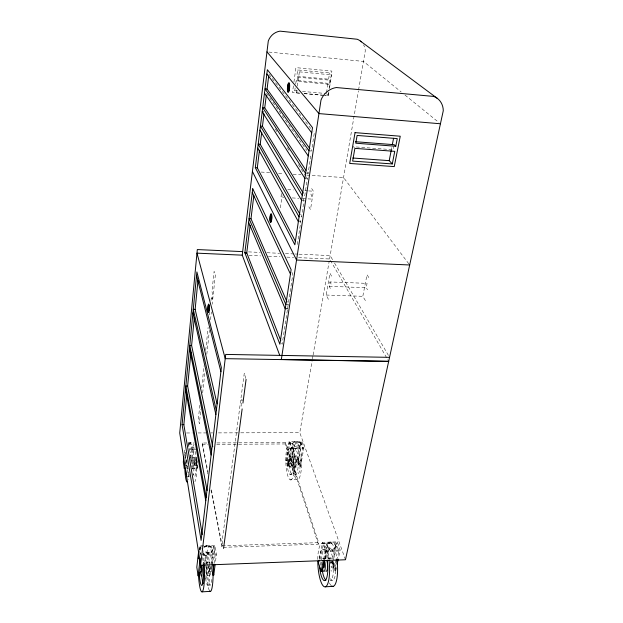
<?xml version="1.0" encoding="UTF-8"?>
<svg xmlns="http://www.w3.org/2000/svg" width="623" height="623" viewBox="0 0 623 623"><rect width="100%" height="100%" fill="white"/><g stroke="black" fill="none" stroke-linecap="round" stroke-linejoin="round"><path stroke-width="0.47" stroke-dasharray="3.12 2.34" d="M184.244 452.851L184.525 450.063M185 455.608L185.374 451.885M185.35 458.154L185.724 454.408M185.818 463.761L186.293 459.081M199.827 405.254L198.387 418.711L199.344 423.663L200.902 409.218M201.673 387.95L204.033 365.841M205.668 350.461L208.137 327.387M209.468 314.895L209.772 312.006M211.01 300.473L211.415 296.626L212.108 299.149L212.645 294.126L211.952 291.626L214.117 271.301L215.317 275.35L212.209 304.242M202.67 392.848L204.842 372.624M206.813 354.323L209.406 330.245M210.551 319.654L211.376 311.944M197.919 466.269L197.717 468.122L196.689 468.13L195.583 461.838L196.206 456.028M197.717 468.122L196.595 461.822L197.016 457.975M196.689 468.13L197.499 460.732M207.88 473.986L202.21 444.44L202.366 443.015L207.202 442.992M199.952 550.498L200.38 546.799L201.587 546.76M200.536 555.366L199.29 545.873L214.951 545.366L216.5 553.847L215.262 563.472M212.692 550.568L212.809 549.634M211.213 565.497L213.627 546.363L204.367 546.667M212.396 565.45L214.951 545.366M214.055 563.511L215.161 554.852L213.627 546.363M216.882 442.937L285.591 442.556L318.641 542.649L318.345 544.167L221.975 547.36L222.185 545.803L210.987 487.747M293.41 85.888L292.483 92.617L300.169 93.294M293.939 82.049L295.917 67.634L331.888 71.077L329.069 89.12M299.351 93.053L296.455 92.796L294.765 90.732L295.154 87.913M295.676 84.152L296.198 80.39L327.978 83.318L328.952 84.307L329.598 80.172L328.617 79.191L296.774 76.224L297.646 69.932L329.583 72.969L331.561 74.885L329.497 88.084M281.448 193.543L280.934 197.242L283.761 197.413M328.952 84.307L297.046 81.379L297.63 77.197L296.774 76.224M280.397 207.825L282.079 195.793M296.455 92.796L296.852 89.938M297.389 86.13L299.375 71.847L297.646 69.932M299.842 220.067L300.792 221.757L297.264 244.925L295.66 244.847M303.035 198.721L304.04 200.388L301.501 217.053L300.543 215.363M306.314 176.885L307.365 178.505L304.772 195.567L303.759 193.917M306.446 173.459L308.112 173.568L310.768 156.085L309.094 155.968M326.538 92.625L327.978 83.318M328.617 79.191L329.583 72.969M328.477 92.92L328.033 95.763L325.151 95.514M311.656 188.535L313.377 191.214L310.511 209.554L308.821 206.766M323.493 95.194L328.321 95.623L328.913 91.854M318.345 544.167L285.365 443.95L285.591 442.556M285.949 460.467L289.088 441.489L301.789 441.427L303.931 447.423L300.621 466.284L299.647 466.3L297.568 460.187L300.668 442.283L289.929 442.346L286.915 460.459L288.893 466.588L287.912 466.604L285.949 460.467L286.915 460.459M287.912 466.604L291.112 447.509L289.088 441.489M292.483 443.849L292.623 443.023M288.893 466.588L291.961 448.365L289.929 442.346M345.469 559.765L299.78 432.658L312.287 359.751M312.458 358.793L312.948 355.92M313.112 354.962L329.24 260.951M329.567 259.036L358.412 90.927M358.575 89.977L365.273 50.915A14.625 13.262 -62.4 0 0 363.559 44.801M328.446 299.39L326.164 295.037L329.941 273.24L332.293 277.43M300.496 445.048L300.2 442.976A4.057 2.328 10.1 0 0 293.682 441.684A4.057 2.328 10.1 0 0 295.076 445.616A4.057 2.328 10.1 0 0 300.636 444.215L300.2 442.976M300.621 466.284L298.534 460.179L301.789 441.427M330.354 288.48L329.193 286.331L329.956 281.946L367.064 283.364L366.215 287.701L367.539 289.827M299.647 466.3L302.801 448.287L300.668 442.283M186.916 461.145L187.064 465.693L187.282 465.108M365.421 300.621L362.812 296.307L367.009 274.735L369.688 278.902M391.384 149.481L391.742 147.62M394.016 145.533L393.191 149.754L353.49 146.755L354.409 147.822M319.217 559.252L322.589 542.345L337.253 541.862L340.166 550.023L338.382 558.426M320.339 559.213L323.539 543.24L335.937 542.835L338.834 551.005L337.245 558.465M323.625 559.041L325.346 550.537L322.589 542.345M326.67 545.468L326.857 544.564M324.762 559.002L326.296 551.441L323.539 543.24M336.397 567.755L335.797 570.559L334.676 570.606L331.864 562.32L335.937 542.835M336.023 546.869L336.21 545.966M335.797 570.559L332.978 562.281L337.253 541.862M334.676 570.606L336.459 562.203M194.251 460.833L194.244 465.404L196.377 465.319L196.611 463.224L196.3 460.786L194.251 460.833L194.244 465.404M196.3 460.786L196.292 465.358M207.887 585.168L210.294 585.036M332.698 580.239L330.447 580.371A15.723 4.244 86.3 0 0 333.204 561.619M207.521 575.714L209.92 575.582M209.756 571.509L212.147 571.384M331.6 567.179L333.835 567.055M328.594 558.091L330.829 557.974M323.018 558.488L325.253 558.379M331.156 561.884L333.383 561.767M207 562.102L209.383 561.985M206.641 552.803L209.017 552.694M327.846 549.104L330.073 548.995M322.286 549.478L324.513 549.369M200.466 546.939L203.238 546.807M204.157 546.76L208.775 546.55M321.795 543.427L329.575 543.061M212.272 566.408L211.088 566.455L211.828 570.73A2.749 0.413 88.4 0 1 211.828 566.066M331.864 562.32L332.978 562.281M333.266 566.439L334.38 566.393M201.587 554.361L216.5 553.847M325.346 550.537L340.166 550.023M203.674 555.257L216.376 554.813M325.159 551.48L339.963 550.958M222.185 545.803L318.641 542.649M290.279 479.85A18.277 4.392 88.5 0 0 294.017 453.91A18.277 4.392 88.5 0 0 286.362 451.177A18.277 4.392 88.5 0 0 290.279 479.85L297.085 479.655A18.246 4.517 88.5 0 0 300.917 453.754A18.246 4.517 88.5 0 0 293.051 451.036A18.246 4.517 88.5 0 0 297.085 479.655M187.725 476.735L189.096 476.696A13.465 1.776 89.6 0 1 187.422 465.802M290.232 474.679A13.106 3.146 88.5 0 0 292.888 456.005A13.106 3.146 88.5 0 0 287.405 454.175A13.106 3.146 88.5 0 0 290.232 474.679L292.179 474.625A13.099 3.177 88.5 0 0 294.85 455.958A13.099 3.177 88.5 0 0 289.329 454.128A13.099 3.177 88.5 0 0 292.179 474.625M295.1 474.633A13.176 3.232 88.5 0 0 297.817 455.857A13.176 3.232 88.5 0 0 292.187 454.019A13.176 3.232 88.5 0 0 295.1 474.633L297.039 474.578A13.169 3.263 88.5 0 0 299.78 455.81A13.169 3.263 88.5 0 0 294.103 453.972A13.169 3.263 88.5 0 0 297.039 474.578M185 465.739L187.064 465.693M296.945 463.652A2.227 0.553 88.5 0 0 297.397 460.444A2.227 0.553 88.5 0 0 296.439 460.179A2.227 0.553 88.5 0 0 296.945 463.652L298.884 463.598A2.227 0.553 88.4 0 0 299.344 460.397A2.227 0.553 88.4 0 0 298.37 460.132A2.227 0.553 88.4 0 0 298.884 463.598M288.2 463.971A2.336 0.553 88.6 0 0 288.659 460.615A2.336 0.553 88.6 0 0 287.694 460.335A2.336 0.553 88.6 0 0 288.2 463.971L290.147 463.917A2.336 0.561 88.5 0 0 290.614 460.568A2.336 0.561 88.5 0 0 289.633 460.288A2.336 0.561 88.5 0 0 290.147 463.917M187.056 468.885L188.426 468.854M192.188 468.854L194.244 468.8A5.693 0.779 89.5 0 0 194.937 460.654A5.693 0.779 89.5 0 0 193.582 459.922A5.693 0.779 89.5 0 0 194.244 468.8M290.178 467.032A5.451 1.308 88.5 0 0 291.26 459.221A5.451 1.308 88.5 0 0 288.979 458.536A5.451 1.308 88.5 0 0 290.178 467.032L292.117 466.977A5.451 1.324 88.5 0 0 293.215 459.174A5.451 1.324 88.5 0 0 290.918 458.489A5.451 1.324 88.5 0 0 292.117 466.977M295.037 467.001A5.537 1.363 88.5 0 0 296.159 459.065A5.537 1.363 88.5 0 0 293.791 458.364A5.537 1.363 88.5 0 0 295.037 467.001L296.976 466.954A5.537 1.371 88.5 0 0 298.106 459.019A5.537 1.371 88.5 0 0 295.723 458.326A5.537 1.371 88.5 0 0 296.976 466.954M294.944 455.95L296.875 455.904M290.084 456.153L292.031 456.114M185.015 460.95L187.071 460.903M288.169 459.307L290.116 459.26M296.906 459.198L298.845 459.159M191.463 461.332A5.693 0.771 89.5 0 1 192.281 457.547L194.251 457.446M289.983 443.389L296.766 443.265M192.219 449.674L194.267 449.635M290.03 448.537L291.969 448.498M294.874 448.35L296.813 448.303M188.894 444.549L194.267 444.448A18.752 2.57 89.5 0 0 191.798 466.658M298.604 463.224L299.57 463.216M196.136 464.968L197.156 464.96M297.568 460.187L298.534 460.179M195.583 461.838L196.595 461.822M291.112 447.509L303.931 447.423M189.197 448.825L194.999 448.778M290.972 448.373L303.783 448.28M189.158 449.705L195.84 449.658M188.146 442.626L193.893 442.595M188.185 443.506L193.815 443.475M202.21 444.44L208.012 444.409M216.711 444.355L285.365 443.95M186.511 432.977L192.32 432.962M198.122 432.946L205.87 432.923M210.714 432.907L212.645 432.907M218.455 432.892L239.754 432.829M240.727 432.821L299.78 432.658M285.225 308.767L287.553 308.844M285.209 308.852L287.538 308.922L286.393 306.251M285.856 304.592L288.184 304.663L287.421 302.895M326.164 295.037L362.812 296.307M329.193 286.331L366.215 287.701M248.491 251.887L260.157 252.408M266.963 252.72L279.602 253.296M285.435 253.553L294.188 253.95M295.162 253.997L298.074 254.129M299.048 254.176L330.159 255.586L332.596 259.752M249.021 255.461L260.679 255.913M268.427 256.326L280.085 256.777M286.868 257.143L293.674 257.377M298.518 257.657L329.583 258.973L388.697 361.317M298.355 221.624L300.792 221.757M292.242 197.919L298.838 198.316M302.599 198.55L311.079 199.056L311.648 195.396L310.799 194.041M301.571 200.24L304.04 200.388M287.733 189.618L293.433 189.968M304.826 190.685L307.676 190.864M308.626 190.918L313.377 191.214M261.138 172.049L269.868 172.626M278.59 173.21L283.442 173.537M293.137 174.183L300.893 174.697M306.711 175.086L343.546 177.547L409.093 264.214M304.873 178.342L307.365 178.505M309.857 150.906L311.539 151.031L314.28 133.018L313.096 131.484M304.18 93.481L322.527 95.109M304.016 93.637L324.186 95.428M294.765 90.732L298.596 91.075M302.428 91.417L325.432 93.473M297.63 77.197L329.598 80.172M299.375 71.847L331.561 74.885M268.895 52.059L363.474 61.42L401.196 91.978M404.973 95.039L438.927 122.536M326.39 93.559L328.321 95.623M296.198 80.39L297.046 81.379M268.918 74.192L310.745 128.431M266.543 93.318L291.175 128.276M291.735 129.07L295.652 134.63M296.213 135.425L306.851 150.525M307.046 171.948L308.112 173.568M275.273 129.023L277.375 132.263M287.374 147.682L289.477 150.922M298.417 164.713L305.784 176.068M334.543 263.093L388.588 355.678M329.956 281.946L331.125 284.08M292.008 272.43L292.826 274.159L282.164 344.293L281.113 341.575M245.836 378.48L244.271 373.185L222.146 541.192L222.676 543.918M242.292 400.791L241.864 399.265L241.101 405.067L241.942 408.151M202.366 443.015L207.872 471.564M210.995 490.184L221.975 547.36M200.38 546.799L200.84 549.642M184.852 455.538A18.791 2.43 89.6 0 1 185.288 450.188M189.197 473.971A18.791 2.43 89.6 0 1 188.45 479.601M194.119 447.228A4.182 2.453 4.9 0 1 188.465 444.861M188.496 444.215A4.182 2.453 4.9 0 1 193.27 442.447M194.033 448.077A4.182 2.461 4.9 0 1 188.38 445.71M188.411 445.071A4.182 2.461 4.9 0 1 193.185 443.296M190.498 458.03A13.542 1.83 89.5 0 1 193.34 452.983A13.542 1.83 89.5 0 1 193.239 474.882M196.704 457.508A18.752 2.57 89.5 0 1 194.898 481.649M192.281 457.547A5.693 0.771 89.5 0 1 192.966 463.084A5.693 0.771 89.5 0 1 192.39 468.769M192.647 469.002A13.535 1.853 89.5 0 1 193.987 449.681A13.535 1.853 89.5 0 1 196.097 466.557A13.535 1.853 89.5 0 1 193.309 474.282M185.374 464.992A13.472 1.744 89.6 0 1 185.584 455.872M188.496 471.86A13.472 1.744 89.6 0 1 187.92 475.497M189.143 449.829A13.465 1.776 89.6 0 1 190.622 456.472M190.685 457.251A13.465 1.776 89.6 0 1 190.864 460.623M187.694 466.44A5.607 0.724 89.6 0 1 186.869 468.589M186.698 467.935A5.607 0.724 89.6 0 1 186.565 459.089M204.142 546.628A4.898 3.388 5.5 0 1 211.329 546.628A4.898 3.388 5.5 0 1 211.22 551.628A4.898 3.388 5.5 0 1 204.048 550.755M204.025 547.562A4.898 3.388 5.5 0 1 211.509 547.788A4.898 3.388 5.5 0 1 210.418 552.881A4.898 3.388 5.5 0 1 203.316 550.88M199.267 549.961A22.545 3.138 88.5 0 1 202.117 548.754M203.043 552.624A22.545 3.138 88.5 0 1 204.266 563.924M204.928 563.62A16.245 2.36 88.5 0 1 208.168 555.124A16.245 2.36 88.5 0 1 209.305 580.2A16.245 2.36 88.5 0 1 205.582 578.035M209.359 590.456A22.49 3.325 88.4 0 1 206.353 565.785M206.353 563.916A22.49 3.325 88.4 0 1 209.087 546.426A22.49 3.325 88.4 0 1 212.817 563.488M207.981 564.991A6.83 0.997 88.5 0 1 208.098 573.736A6.83 0.997 88.5 0 1 206.844 574.492A6.83 0.997 88.5 0 1 206.291 565.995M206.392 564.508A6.83 0.997 88.5 0 1 207.771 563.667M211.797 579.429A16.237 2.399 88.4 0 1 209.055 583.486A16.237 2.399 88.4 0 1 207.249 565.918M207.257 565.108A16.237 2.399 88.4 0 1 209.11 552.64A16.237 2.399 88.4 0 1 211.789 563.215M210.543 566.455A6.83 1.012 88.4 0 1 209.795 575.597A6.83 1.012 88.4 0 1 208.666 565.871M208.931 563.192A6.83 1.012 88.4 0 1 210.161 563.542M209.647 566.066A2.749 0.405 88.4 0 1 210.037 570.146A2.749 0.405 88.4 0 1 209.39 570.528A2.749 0.405 88.4 0 1 209.445 566.182M200.147 554.143A16.167 2.251 88.5 0 1 200.692 553.201M202.561 557.499A16.167 2.251 88.5 0 1 203.285 563.683M203.075 553.084A16.151 2.29 88.5 0 1 205.715 563.566M205.777 564.368A16.151 2.29 88.5 0 1 205.715 579.694M202.989 563.589A6.721 0.95 88.5 0 1 204.157 563.947M317.761 559.423A21.821 5.771 86.4 0 1 322.379 543.303A21.821 5.771 86.4 0 1 328.897 559.213M324.957 558.115A15.723 4.244 86.3 0 1 328.438 549.034A15.723 4.244 86.3 0 1 332.869 559.22M331.101 585.511A21.774 5.934 86.3 0 1 329.302 582.715M325.44 559.026A21.774 5.934 86.3 0 1 330.174 542.929A4.758 3.154 14.2 0 1 335.844 547.672A4.758 3.154 14.2 0 1 328.002 547.967A4.758 3.154 14.2 0 1 330.19 542.913A21.774 5.934 86.3 0 1 336.887 558.8M327.799 559.267A6.612 1.783 86.3 0 1 329.544 558.66M330.385 560.848A6.612 1.783 86.3 0 1 330.899 564.072M335.26 559.882A15.715 4.283 86.3 0 1 334.964 576.477A15.715 4.283 86.3 0 1 330.424 578.697M327.161 558.006A15.715 4.283 86.3 0 1 330.665 548.925A15.715 4.283 86.3 0 1 335.135 559.104M332.635 560.731A6.604 1.799 86.3 0 1 333.025 568.783A6.604 1.799 86.3 0 1 330.977 570.497M330.026 559.158A6.604 1.799 86.3 0 1 331.779 558.551M330.72 562.826A2.663 0.724 86.3 0 1 331.724 562.499A2.663 0.724 86.3 0 1 332.036 566.245A2.663 0.724 86.3 0 1 331.031 566.556M319.467 558.442A15.645 4.135 86.4 0 1 322.862 549.408A15.645 4.135 86.4 0 1 327.168 559.547M321.702 565.357A15.63 4.166 86.4 0 1 324.147 549.579A15.63 4.166 86.4 0 1 329.442 559.431M324.482 559.532A6.503 1.737 86.4 0 1 326.172 558.94M320.58 565.302A2.788 0.732 86.5 0 1 320.814 562.6A2.788 0.732 86.5 0 1 321.639 562.935M322.597 558.862A6.503 1.721 86.4 0 1 323.929 559.057M328.181 547.056A4.758 3.154 14.2 0 0 336.038 546.768A4.758 3.154 14.2 0 0 330.377 542.01A4.758 3.154 14.2 0 0 328.181 547.056M332.947 562.701A2.656 0.732 86.2 0 0 333.64 567.023A2.656 0.732 86.2 0 0 334.247 563.511A2.656 0.732 86.2 0 0 332.947 562.701M293.519 445.686A4.057 2.328 10.1 0 0 300.309 445.632A4.057 2.328 10.1 0 0 295.637 442.057A4.057 2.328 10.1 0 0 293.519 445.686"/><path stroke-width="0.93" d="M182.087 424.676L196.891 271.932L221.375 367.625L201.104 540.406L182.087 424.676L183.84 424.676L202.234 534.604M183.84 424.676L186.76 394.857M207.07 490.574L187.624 386.019L190.926 352.353M212.747 446.792L191.604 345.43L194.321 317.691M217.069 403.914L195.139 309.374L197.982 280.342M183.878 456.566L183.318 462.134L184.307 468.449L185.343 468.441M184.307 468.449L184.688 464.703M208.44 309.514L208.837 305.745M198.636 551.433L196.806 567.179L198.122 575.831L199.329 575.784L225.721 354.417L389.562 357.353M198.122 575.831L200.209 558.153M279.626 355.055L242.238 255.095L268.287 41.025A14.773 13.901 -70.1 0 1 280.015 31.15L357.181 39.249A14.625 13.262 -62.4 0 1 361.301 41.858M255.321 167.688L267.376 69.714L312.512 127.629L294.858 244.808L255.321 167.688L257.299 167.821L295.489 241.498M250.173 225.238L246.747 252.852L280.763 340.672M287.039 302.007L250.983 218.728L253.857 195.544M257.299 167.821L259.495 150.12M300.06 214.514L260.219 144.295L261.722 132.162M303.261 193.099L262.454 126.259L263.988 113.884M305.971 170.328L264.736 107.865L266.317 95.132M309.849 148.679L267.065 89.12L268.684 76.061M212.7 574.102L213.93 564.477M212.575 575.06L213.767 575.013L215.137 564.43M223.564 548.466L242.152 408.922M242.931 403.089L246.093 379.36M270.748 219.483L271.309 215.356M288.371 89.073L289.01 84.323M281.323 359.596L321.001 100.062A18.822 17.257 -53.4 0 1 336.311 87.539L433.709 96.425A18.643 16.19 -52.3 0 1 443.272 110.746L345.469 559.765L200.637 565.209L179.728 433.001L197.327 249.566L242.659 251.622M392.288 163.927L352.641 161.1L354.869 148.36L394.764 151.35L392.288 163.927L389.211 160.648L391.205 150.408M392.288 144.824L393.557 138.314M395.761 146.265L397.264 138.594L357.127 135.44L355.772 143.212L395.761 146.265L394.18 144.692L355.328 141.709M319.031 560.194L318.462 563.013L321.133 571.33L322.262 571.283L324.567 559.945M321.133 571.33L323.43 559.984M336.654 561.268L337.051 559.399M337.191 564.025L338.18 559.361M202.093 591.85L210.535 591.352M325.307 586.811L333.212 586.344M187.624 386.019L185.833 386.003L206.166 497.271M281.339 359.51L388.697 361.317M388.682 361.395L225.222 358.653L196.985 253.156L242.23 255.165M191.604 345.43L189.766 345.399L211.532 451.543M195.139 309.374L193.262 309.32L216.345 410.526M409.677 264.985L296.54 260.04L252.416 171.465M250.983 218.728L249.06 218.618L285.856 304.592M352.805 158.016L389.211 160.648M260.219 144.295L258.218 144.147L299.063 216.921M262.454 126.259L260.437 126.095L302.303 195.42M264.736 107.865L262.704 107.693L305.613 173.404M440.438 123.759L318.937 113.596L266.963 51.865M263.552 111.93L262.197 111.813L304.873 178.342M267.065 89.12L265.009 88.933L309.016 150.844M360.374 41.048L437.634 98.605M266.846 73.997L311.726 132.816M264.495 93.139L308.253 155.906M259.939 130.137L301.571 200.24M257.735 148.11L298.355 221.624M252.268 192.53L290.45 274.065M248.608 222.279L285.209 308.852M196.549 275.436L220.908 371.666M192.92 312.855L215.87 414.568M189.47 348.475L211.119 455.024M185.537 389.064L205.761 500.705M213.323 572.42L213.767 575.013M199.064 574.079L199.329 575.784M187.663 481.859A18.791 2.43 89.6 0 1 184.782 467.772M187.04 476.751A13.472 1.744 89.6 0 1 185.561 469.15M204.313 564.773A22.545 3.138 88.5 0 1 202.724 591.087A22.545 3.138 88.5 0 1 198.558 576.657M198.316 558.776A22.545 3.138 88.5 0 1 198.433 556.791M198.753 553.247A22.545 3.138 88.5 0 1 199.072 551.02M212.864 564.329A22.49 3.325 88.4 0 1 209.655 590.931M203.347 564.493A16.167 2.251 88.5 0 1 202.296 584.872A16.167 2.251 88.5 0 1 199.212 572.981M203.067 583.634A16.151 2.29 88.5 0 1 201.759 575.418M203.923 575.792A6.721 0.95 88.5 0 1 203.417 575.146M201.953 565.365A6.721 0.934 88.5 0 1 201.86 575.2A6.721 0.934 88.5 0 1 200.45 571.462M200.365 566.354A6.721 0.934 88.5 0 1 200.458 564.89M200.925 567.351A2.881 0.397 88.5 0 1 201.478 567.016A2.881 0.397 88.5 0 1 201.626 571.073A2.881 0.397 88.5 0 1 201.073 571.4M329.022 560.155A21.821 5.771 86.4 0 1 325.089 586.85A21.821 5.771 86.4 0 1 317.761 561.23M337.012 559.742A21.774 5.934 86.3 0 1 331.631 585.963M327.285 560.326A15.645 4.135 86.4 0 1 325.292 580.34A15.645 4.135 86.4 0 1 319.552 566.268M325.954 580.215A15.63 4.166 86.4 0 1 322.216 570.076M326.989 561.089A6.503 1.737 86.4 0 1 327.464 568.332A6.503 1.737 86.4 0 1 325.852 571.221M323.703 562.429A2.788 0.74 86.4 0 1 324.248 566.447A2.788 0.74 86.4 0 1 323.189 567.07M324.739 561.214A6.503 1.721 86.4 0 1 324.848 570.279A6.503 1.721 86.4 0 1 322.348 568.651M252.736 188.753L244.862 252.767L279.883 344.246L291.12 269.627L252.736 188.753M355.04 132.637L349.698 163.452L394.242 166.598L400.254 136.219L355.04 132.637M246.747 252.852L244.862 252.767L246.739 252.922M208.939 311.087A4.244 0.639 -88.4 0 0 208.791 304.094A4.244 0.639 -88.4 0 0 207.903 309.545A4.244 0.639 -88.4 0 0 208.939 311.087M208.869 310.597A3.504 0.522 -88.4 0 0 208.752 304.818A3.504 0.522 -88.4 0 0 208.012 309.32A3.504 0.522 -88.4 0 0 208.869 310.597M288.94 90.296A4.05 0.872 -85.1 0 0 289.056 83.591A4.05 0.872 -85.1 0 0 287.592 88.661A4.05 0.872 -85.1 0 0 288.94 90.296M289.033 90.88A4.898 1.059 -85.1 0 0 289.173 82.766A4.898 1.059 -85.1 0 0 287.398 88.91A4.898 1.059 -85.1 0 0 289.033 90.88M271.41 220.293A3.676 0.779 -87 0 0 271.161 214.46A3.676 0.779 -87 0 0 270.102 219.569A3.676 0.779 -87 0 0 271.41 220.293M271.519 220.744A4.447 0.95 -87 0 0 271.215 213.697A4.447 0.95 -87 0 0 269.93 219.88A4.447 0.95 -87 0 0 271.519 220.744"/></g></svg>
